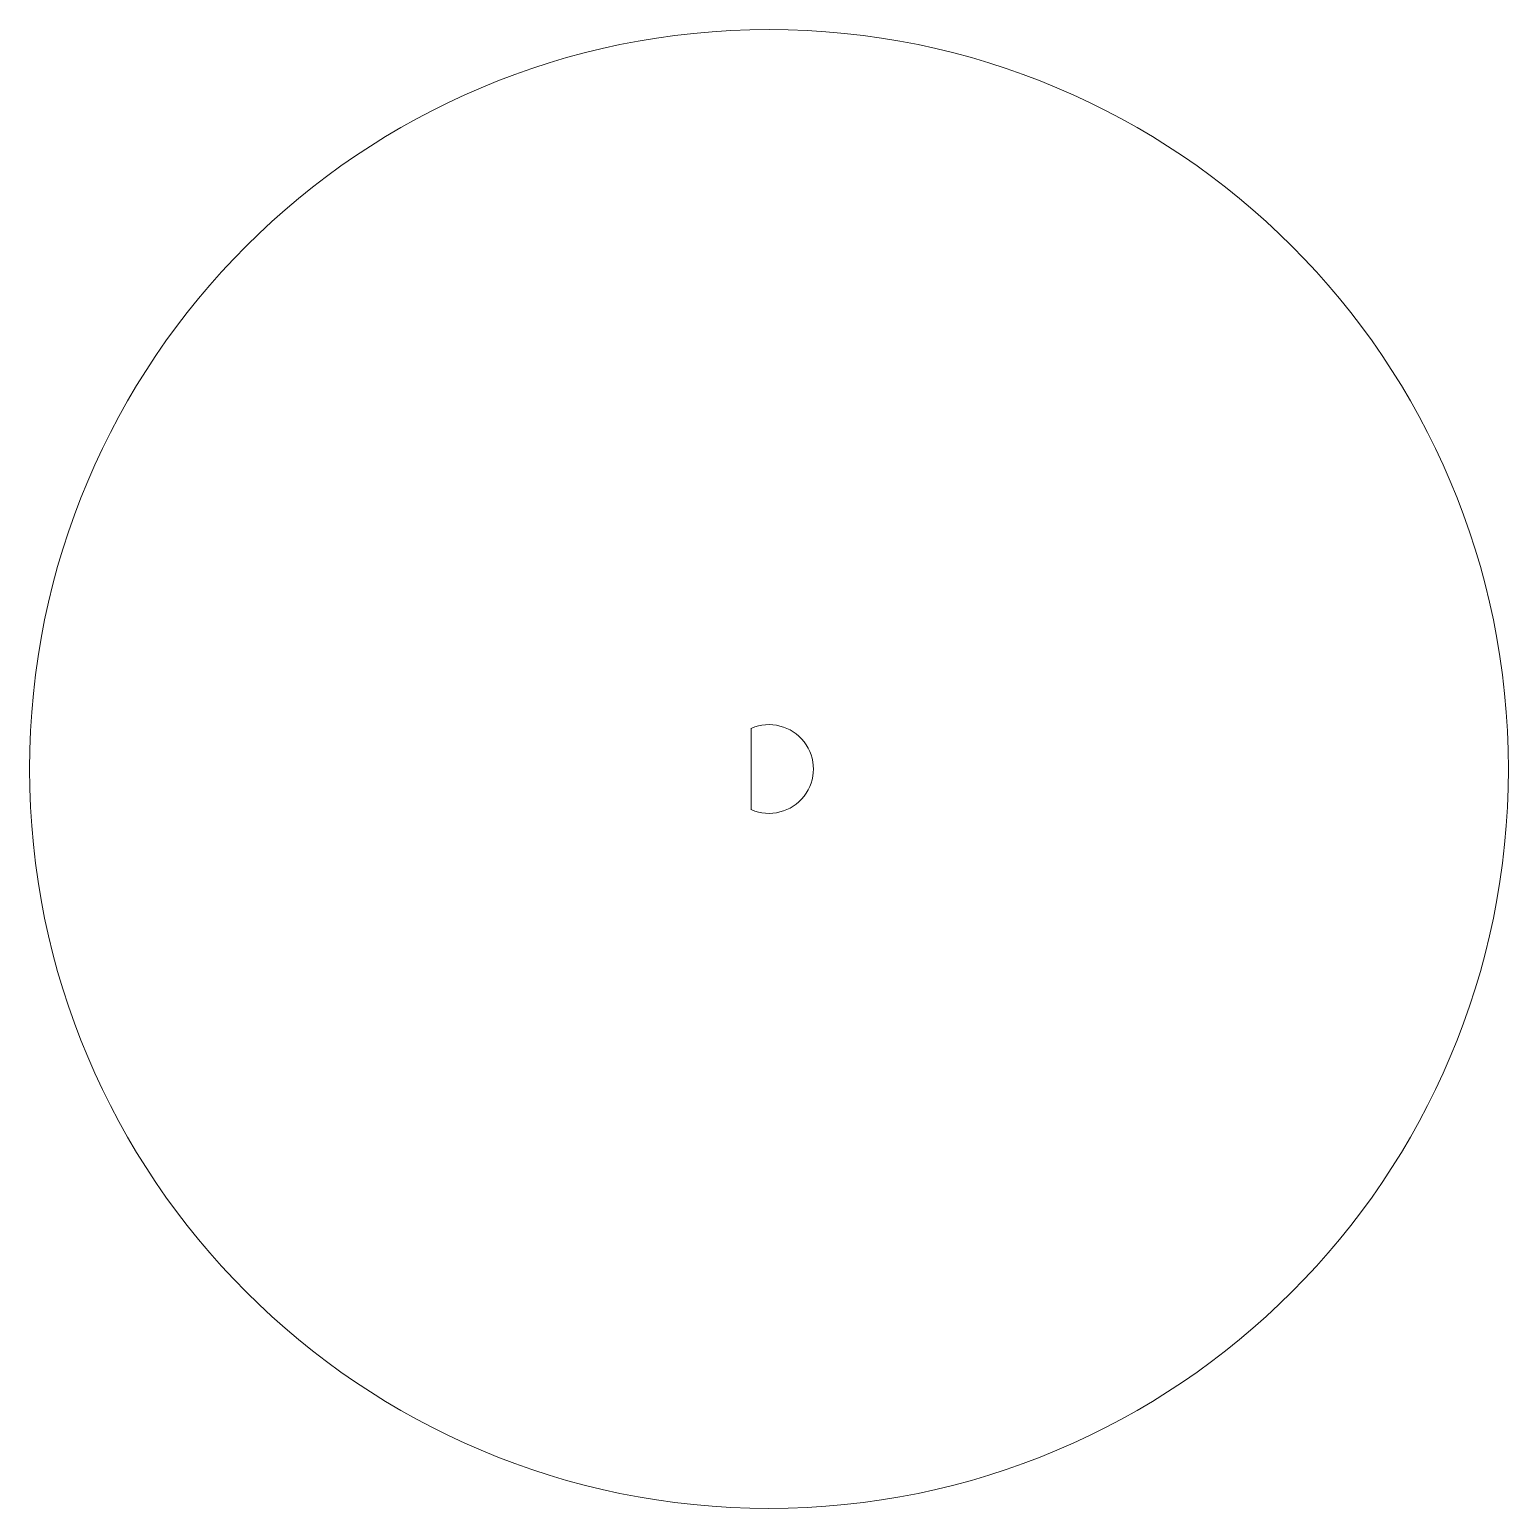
# Model space of a CAD drawing. Header units: millimetres. Extents: x -50 to 50, y -50 to 50.
import ezdxf

# ---------------------------------------------------------------- set-up
doc = ezdxf.new("R2010")
doc.units = ezdxf.units.MM
doc.layers.add('Wheel_Outer', color=1, linetype='CONTINUOUS', lineweight=0)
doc.layers.add('Wheel_Shaft', color=1, linetype='CONTINUOUS', lineweight=0)

msp = doc.modelspace()

# ---------------------------------------------------------------- linework, layer by layer
at = {"layer": 'Wheel_Outer'}
msp.add_circle((0, 0), 50, dxfattribs=at)
at = {"layer": 'Wheel_Shaft'}
msp.add_line((-1.2, 2.75), (-1.2, -2.75), dxfattribs=at)
msp.add_arc((0, 0), 3, 246.4218, 113.5782, dxfattribs=at)

doc.saveas('drawing.dxf')
